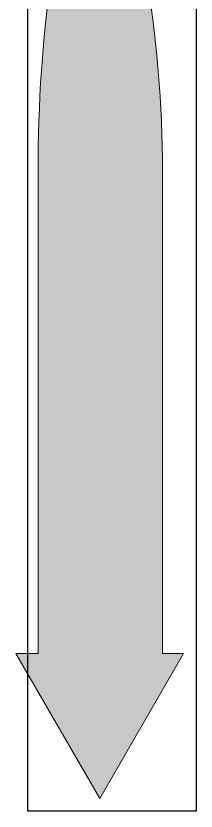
# Model space of a CAD drawing. Header units: inches. Extents: x -507 to 1392, y -754 to 68.
# Drawn here: x 1095.35 to 1102.81, y -151.16 to -118.19 of the extents above; entities that cross this region are included whole.
import ezdxf

# ---------------------------------------------------------------- set-up
doc = ezdxf.new("R2010")
doc.units = ezdxf.units.IN
doc.header["$MEASUREMENT"] = 0
doc.layers.add('back', color=7, linetype='Continuous')
picture_1 = doc.add_image_def('image37.png', size_in_pixel=(29, 167))

# ---------------------------------------------------------------- blocks, each defined once
blk = doc.blocks.new('block 104')
at = {"layer": 'back', "true_color": 0xcc3332}
h = blk.add_hatch(color=22, dxfattribs=at)
h.dxf.hatch_style = 2
edge = h.paths.add_edge_path()
edge.add_spline(control_points=[(1098.818, -150.637), (1098.818, -150.637), (1095.348, -144.628), (1095.348, -144.628), (1095.348, -144.628), (1096.263, -144.628), (1096.263, -144.628), (1096.263, -144.628), (1096.263, -124.611), (1096.263, -124.611), (1096.263, -119.234), (1096.993, -112.743), (1098.817, -110.585), (1100.457, -112.951), (1101.416, -119.234), (1101.416, -124.611), (1101.416, -124.611), (1101.416, -144.628), (1101.416, -144.628), (1101.416, -144.628), (1102.286, -144.628), (1102.286, -144.628), (1102.286, -144.628), (1098.818, -150.637), (1098.818, -150.637)], knot_values=[0, 0, 0, 0, 1, 1, 1, 2, 2, 2, 3, 3, 3, 4, 4, 4, 5, 5, 5, 6, 6, 6, 7, 7, 7, 8, 8, 8, 8], degree=3, periodic=1)
at = {"layer": 'back', "lineweight": 0}
blk.add_open_spline([(1098.818, -150.637), (1098.818, -150.637), (1095.348, -144.628), (1095.348, -144.628), (1095.348, -144.628), (1096.263, -144.628), (1096.263, -144.628), (1096.263, -144.628), (1096.263, -124.611), (1096.263, -124.611), (1096.263, -119.234), (1096.993, -112.743), (1098.817, -110.585), (1100.457, -112.951), (1101.416, -119.234), (1101.416, -124.611), (1101.416, -124.611), (1101.416, -144.628), (1101.416, -144.628), (1101.416, -144.628), (1102.286, -144.628), (1102.286, -144.628), (1102.286, -144.628), (1098.818, -150.637), (1098.818, -150.637)], degree=3, knots=[0, 0, 0, 0, 1, 1, 1, 2, 2, 2, 3, 3, 3, 4, 4, 4, 5, 5, 5, 6, 6, 6, 7, 7, 7, 8, 8, 8, 8], dxfattribs=at)
blk = doc.blocks.new('block 103')
at = {"layer": 'back'}
blk.add_blockref('block 104', (0, 0), dxfattribs=at)
image = blk.add_image(picture_1, insert=(1095.848, -151.165), size_in_units=(6.96, 40.08), dxfattribs=at)
blk = doc.blocks.new('block 98')
at = {"layer": 'back'}
blk.add_blockref('block 103', (0, 0), dxfattribs=at)

msp = doc.modelspace()

# ---------------------------------------------------------------- block references
at = {"layer": 'back'}
msp.add_blockref('block 98', (0, 0), dxfattribs=at)

doc.saveas('drawing.dxf')
